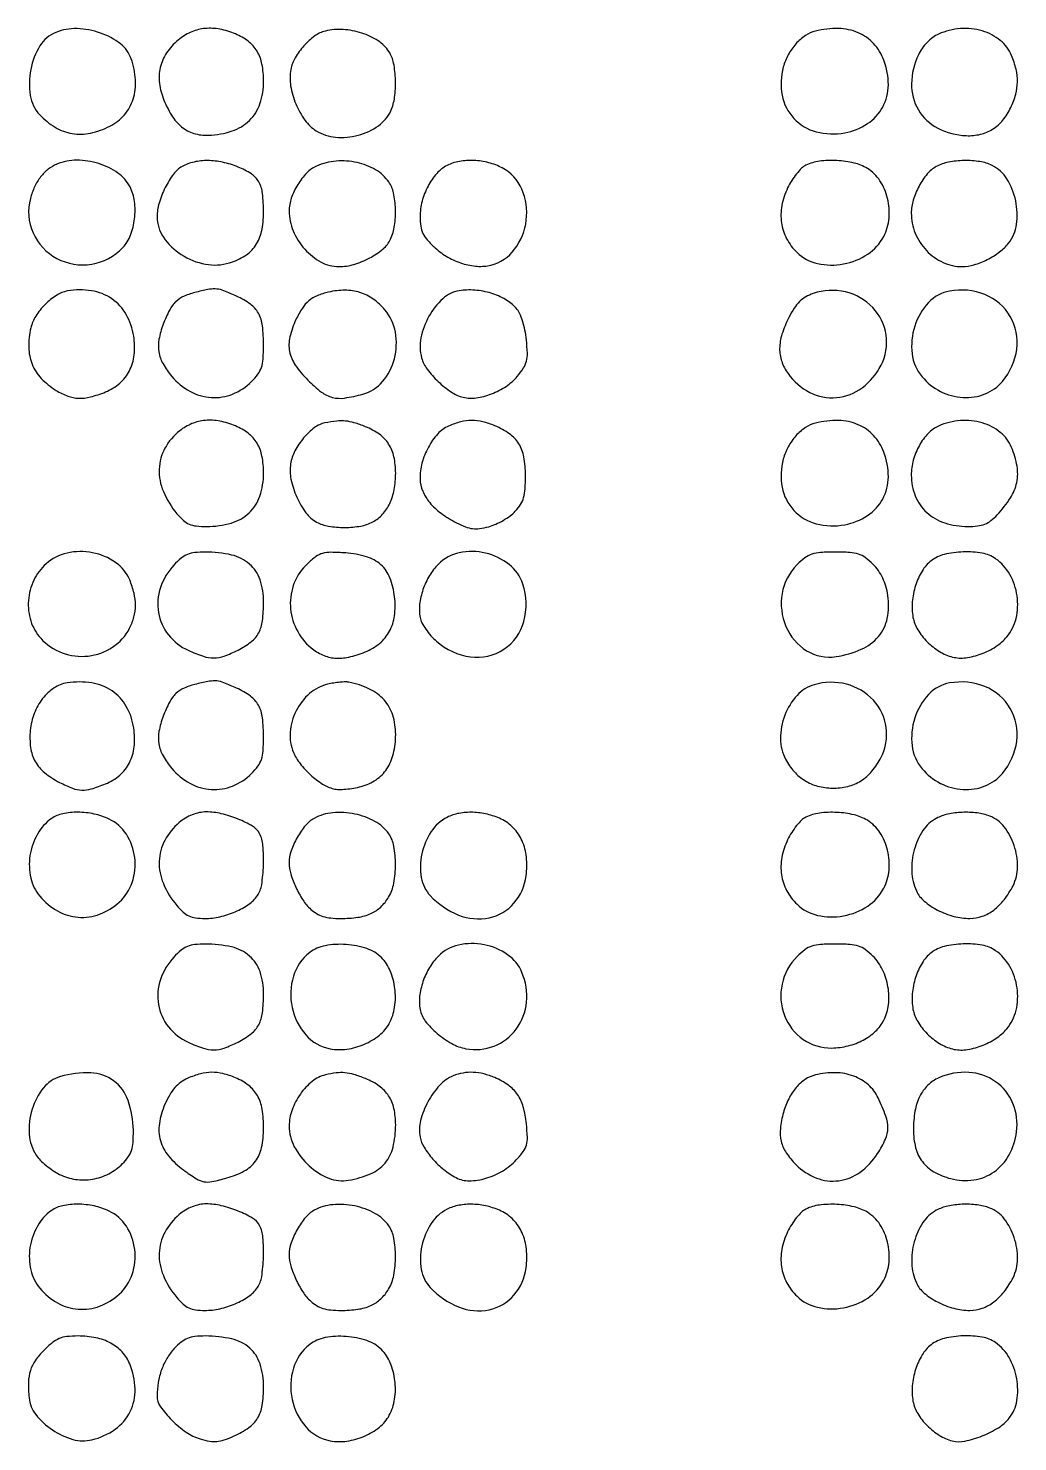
# Model space of a CAD drawing. Extents: x 21 to 1898, y 209 to 908.
# Drawn here: x 266.8 to 499, y 576.2 to 907.9 of the extents above; entities that cross this region are included whole.
import ezdxf

# ---------------------------------------------------------------- set-up
doc = ezdxf.new("R2010")
doc.units = 0

msp = doc.modelspace()

# ---------------------------------------------------------------- linework, layer by layer
for points in [[(273.25632, 906.971176, 0.160258), (269.526745, 903.829296, 0.09002), (267.344099, 898.257328, 0.088651), (267.241246, 892.189995, 0.147945), (269.461691, 887.635837, 0.071368), (273.088665, 884.697485, 0.09467), (277.070132, 883.245847, 0.092722), (281.370226, 883.349374, 0.065784), (285.92947, 884.964018, 0.097144), (289.322023, 887.62661, 0.101958), (291.386908, 891.331365, 0.093037), (291.928986, 895.837467, 0.067505), (290.919726, 900.800431, 0.145732), (288.399743, 904.294277, 0.080277), (283.727654, 906.824292, 0.076215), (278.217689, 907.849509, 0.103894)], [(302.322309, 905.473023, 0.068309), (299.492483, 902.536269, 0.089456), (297.867778, 899.190098, 0.089983), (297.519788, 895.502745, 0.069969), (298.420585, 891.568774, 0.044848), (300.394794, 887.527803, 0.084604), (302.761262, 884.790601, 0.099419), (305.615152, 883.265002, 0.083165), (309.028064, 882.829968, 0.069534), (314.612169, 883.834617, 0.114692), (318.692464, 886.309613, 0.119782), (321.150478, 890.241169, 0.080251), (322, 895.5, 0.047), (321.622484, 899.507276, 0.087285), (320.469615, 902.551752, 0.09517), (318.430465, 904.849291, 0.064932), (315.401426, 906.605633, 0.050682), (311.748419, 907.713673, 0.070016), (308.331659, 907.896377, 0.075153), (305.183793, 907.138027, 0.070392)], [(336.5, 907.286761, 0.099032), (334.013614, 906.135753, 0.051762), (331.470675, 903.83979, 0.051285), (329.414462, 901.02248, 0.085848), (328.393069, 898.281702, 0.087446), (328.35086, 894.443844, 0.057446), (329.567489, 890.184287, 0.05805), (331.694665, 886.37203, 0.097368), (334.365039, 883.87558, 0.119055), (338.89826, 882.370152, 0.086594), (344.210893, 882.844889, 0.088408), (348.950163, 885.065847, 0.132944), (351.845874, 888.561076, 0.075111), (352.74531, 891.717634, 0.039225), (352.947018, 895.811148, 0.039198), (352.519424, 899.772301, 0.098858), (351.440548, 902.450392, 0.104613), (348.8817, 904.993378, 0.065282), (345.049153, 906.813809, 0.062476), (340.671922, 907.647796, 0.075043)], [(451.5, 907.284169, 0.090365), (449.144517, 906.239065, 0.060913), (446.926808, 904.295913, 0.057393), (445.116009, 901.73219, 0.059384), (443.960308, 898.852596, 0.112112), (443.696496, 892.217923, 0.142813), (446.442565, 886.775004, 0.142106), (451.696624, 883.64334, 0.110605), (458.374102, 883.410404, 0.098558), (463.711171, 885.554027, 0.125016), (467.295271, 889.450632, 0.122786), (468.624289, 894.643435, 0.093021), (467.571516, 900.451911, 0.094621), (465.158214, 904.35745, 0.10707), (461.565761, 906.896714, 0.096433), (456.928881, 907.883566, 0.063782)], [(480.42096, 906.581015, 0.05734), (479.070147, 905.79819, 0.039337), (477.735275, 904.631155, 0.038271), (476.556463, 903.223767, 0.044448), (475.67096, 901.719028, 0.105604), (474.058952, 894.915234, 0.140178), (475.663636, 888.792749, 0.141656), (480.243282, 884.487843, 0.108723), (486.916968, 882.737834, 0.068167), (490.229084, 883.057669, 0.0829), (493.099185, 884.263731, 0.080693), (495.478638, 886.368721, 0.06068), (497.350521, 889.32624, 0.043922), (498.506025, 892.440618, 0.06317), (498.919807, 895.349071, 0.062092), (498.5966, 898.305897, 0.040742), (497.535989, 901.568108, 0.124503), (494.887725, 905.099052, 0.098978), (490.652083, 907.316245, 0.090485), (485.540576, 907.852073, 0.083855)], [(273.5, 876.054643, 0.070737), (271.443723, 874.850579, 0.060311), (269.676131, 873.061476, 0.055435), (268.264664, 870.749559, 0.044073), (267.263265, 868, 0.17153), (267.900093, 859.911352, 0.167558), (273.480696, 853.925223, 0.164053), (281.665001, 852.577522, 0.165128), (288.968769, 856.466756, 0.098384), (290.768234, 859.349415, 0.061065), (291.719355, 863.237142, 0.060377), (291.708584, 867.297942, 0.088729), (290.655425, 870.699441, 0.120224), (287.811922, 873.964152, 0.078253), (283.307195, 876.189062, 0.075687), (278.172591, 876.972892, 0.09753)], [(302.871212, 875.491535, 0.110962), (300.864704, 873.736107, 0.042096), (298.918203, 870.538926, 0.041961), (297.473499, 866.909884, 0.074303), (297.003738, 863.729764, 0.149989), (298.501812, 858.877177, 0.101526), (302.681629, 854.81403, 0.096359), (308.340106, 852.575185, 0.119497), (313.979264, 852.875641, 0.067748), (317.622717, 854.530692, 0.103648), (320.109242, 856.933284, 0.096624), (321.53093, 860.264688, 0.052725), (322, 864.7006, 0.027856), (321.750521, 869.17512, 0.100299), (320.879492, 871.881956, 0.120821), (319.124419, 873.759376, 0.049535), (316.008937, 875.379747, 0.040984), (312.381297, 876.496695, 0.052111), (308.902462, 876.890207, 0.057107), (305.695229, 876.550321, 0.069628)], [(334.42096, 875.581015, 0.099121), (332.118732, 873.977879, 0.054226), (330.011272, 871.243238, 0.053505), (328.503988, 868.052635, 0.083803), (328, 865.066752, 0.100028), (328.943861, 860.395975, 0.08279), (331.662008, 856.098654, 0.086273), (335.502053, 853.059593, 0.124986), (339.674697, 852, 0.071754), (343.200477, 852.5086, 0.050877), (346.905268, 854.023649, 0.05252), (350.040015, 856.144405, 0.111338), (351.802939, 858.466844, 0.071729), (352.729808, 861.63854, 0.04338), (352.942964, 865.553269, 0.04386), (352.491797, 869.295733, 0.101187), (351.369307, 871.883127, 0.107865), (348.280739, 874.731054, 0.078955), (343.923668, 876.433053, 0.075166), (339.037846, 876.749948, 0.081527)], [(365.054742, 875.733017, 0.095841), (362.64099, 873.861243, 0.058695), (360.592134, 870.884636, 0.056047), (359.199479, 867.332171, 0.065503), (358.727273, 863.743148, 0.034954), (358.887072, 861.460068, 0.077679), (359.392262, 859.796358, 0.070298), (360.417114, 858.266433, 0.024604), (362.282999, 856.379461, 0.055856), (365.269723, 854.200774, 0.055055), (368.678794, 852.724642, 0.05787), (372.150526, 852.082062, 0.078489), (375.321364, 852.365809, 0.17133), (380.91568, 856.073307, 0.132885), (383.657721, 862.900015, 0.132444), (382.587656, 870.195467, 0.169883), (378.015602, 875.147282, 0.058491), (374.8465, 876.383211, 0.052508), (371.358639, 876.910642, 0.054224), (367.959285, 876.695587, 0.074382)], [(449.269426, 875.788174, 0.082017), (448.271159, 875.085558, 0.028885), (447.091761, 873.783687, 0.02776), (445.937456, 872.176407, 0.029126), (444.988393, 870.476023, 0.066219), (443.618356, 866.322276, 0.082745), (443.532256, 862.26858, 0.086334), (444.752022, 858.539412, 0.079867), (447.183257, 855.326338, 0.136169), (452.012968, 852.731763, 0.101709), (458.084831, 852.612876, 0.100293), (463.782093, 854.908675, 0.12834), (467.551112, 859.09884, 0.096748), (468.790222, 863.338379, 0.08245), (468.449605, 867.991691, 0.084787), (466.649506, 872.170276, 0.112296), (463.688633, 875.04828, 0.079795), (460.588838, 876.316312, 0.044474), (456.539578, 876.887596, 0.044505), (452.459992, 876.73379, 0.080924)], [(479.881475, 875.496912, 0.095246), (477.75107, 873.746791, 0.049918), (475.82561, 870.892179, 0.049067), (474.456812, 867.614564, 0.074525), (474, 864.566752, 0.097506), (474.926703, 859.859901, 0.092954), (477.575419, 855.765228, 0.09517), (481.464918, 852.979778, 0.108349), (485.933248, 852, 0.073291), (488.717761, 852.410365, 0.043956), (491.827561, 853.654251, 0.04359), (494.714356, 855.445987, 0.065513), (496.8321, 857.513679, 0.133044), (498.700098, 861.907596, 0.086436), (498.505903, 867.454612, 0.087123), (496.455939, 872.568542, 0.138974), (493, 875.721347, 0.077527), (490.116905, 876.640552, 0.042776), (486.418161, 876.893917, 0.042777), (482.730523, 876.514199, 0.077576)], [(276, 846.275633, 0.098), (273.383478, 845.255374, 0.055122), (270.716391, 843.110469, 0.054414), (268.535301, 840.383537, 0.084176), (267.369095, 837.609458, 0.062015), (266.882044, 833.037685, 0.092035), (267.685229, 829.10155, 0.093648), (269.83211, 825.763849, 0.066322), (273.304334, 822.955997, 0.047689), (276.087543, 821.603842, 0.081263), (278.618404, 821.104578, 0.072399), (281.375394, 821.414506, 0.03104), (284.902718, 822.577752, 0.084089), (288.22904, 824.609795, 0.096858), (290.510252, 827.539982, 0.090522), (291.617972, 831.281491, 0.064122), (291.526757, 835.670138, 0.092261), (289.766181, 840.762737, 0.114164), (286.375594, 844.444909, 0.110994), (281.630654, 846.330053, 0.083571)], [(306.256163, 846.025198, 0.043274), (303.374583, 845.071628, 0.090819), (301.41741, 843.769081, 0.080737), (299.910973, 841.751339, 0.028854), (298.433332, 838.464603, 0.046095), (297.445754, 834.933138, 0.086706), (297.42337, 831.980489, 0.087037), (298.402984, 829.202645, 0.046742), (300.47946, 826.206779, 0.092802), (304.728386, 822.726926, 0.10954), (309.708568, 821.279018, 0.112179), (314.742019, 822.084594, 0.101162), (319.150463, 824.996617, 0.036534), (320.671184, 826.757431, 0.079061), (321.497501, 828.338706, 0.063696), (321.889769, 830.30899, 0.017328), (322, 833.488818, 0.029832), (321.722846, 838.129916, 0.095594), (320.782043, 841.067923, 0.111996), (318.913349, 843.183248, 0.049529), (315.669318, 845.063052, 0.011926), (312.682822, 846.33402, 0.069272), (311.024194, 846.740233, 0.070983), (309.334876, 846.672846, 0.012872)], [(337.256163, 846.014369, 0.039233), (334.543759, 845.150459, 0.078586), (332.623688, 843.990043, 0.074563), (331.093418, 842.250473, 0.032401), (329.592115, 839.552875, 0.052916), (328.163598, 835.479986, 0.106622), (328.098718, 832.093544, 0.102306), (329.44242, 828.890307, 0.04611), (332.368421, 825.368421, 0.032292), (335.579861, 822.547008, 0.101939), (338.142832, 821.299132, 0.100072), (341.017622, 821.153983, 0.030468), (345.302018, 822.066944, 0.150163), (349.905461, 825.010891, 0.112753), (352.69396, 830.377889, 0.10863), (352.931651, 836.595711, 0.131069), (350.45608, 841.869827, 0.064395), (347.726611, 844.375513, 0.077613), (344.609116, 845.916774, 0.0758), (341.109526, 846.456161, 0.057949)], [(367.87307, 846.313264, 0.146978), (364.06316, 844.466838, 0.07988), (360.811863, 840.347979, 0.077347), (358.928124, 835.257336, 0.118443), (359.095562, 830.576963, 0.092308), (360.403203, 827.908474, 0.042995), (362.970211, 825.014938, 0.042931), (366.02089, 822.581201, 0.085151), (368.840593, 821.329844, 0.098922), (371.88197, 821.175872, 0.055517), (375.473846, 822.121937, 0.053827), (378.920295, 823.898759, 0.072057), (381.543868, 826.234504, 0.030389), (383.01025, 828.209171, 0.083748), (383.700398, 829.79325, 0.069972), (383.897139, 831.677087, 0.016799), (383.679167, 834.819631, 0.024497), (383.330405, 837.099029, 0.027233), (382.768401, 839.252661, 0.029322), (382.071551, 841.058167, 0.076692), (381.311603, 842.217952, 0.079006), (378.753302, 844.286631, 0.056682), (375.374117, 845.751497, 0.054508), (371.600443, 846.465106, 0.05942)], [(451, 845.691713, 0.049712), (449.216691, 844.879198, 0.062602), (447.775497, 843.779261, 0.054445), (446.510407, 842.23095, 0.027313), (445.25, 840.03811, 0.039311), (443.653619, 836.137596, 0.074356), (443.108683, 832.791821, 0.086348), (443.59275, 829.777924, 0.071938), (445.078838, 826.889282, 0.120503), (450.186992, 822.479353, 0.141378), (456.448221, 821.265922, 0.138931), (462.474906, 823.572741, 0.114849), (466.922886, 828.848845, 0.155319), (468.090262, 835.921974, 0.15439), (464.959046, 842.388112, 0.147497), (458.536117, 846.070628, 0.139871)], [(483, 846.269481, 0.16127), (478.071766, 843.586199, 0.110826), (474.820045, 838.057581, 0.107873), (474.192396, 831.539763, 0.146176), (476.532726, 826.143477, 0.100547), (480.861978, 822.707483, 0.103686), (486.141501, 821.28143, 0.109412), (491.322664, 822.121687, 0.123766), (495.399928, 825.063441, 0.141912), (498.767153, 832.653177, 0.167733), (497.239377, 840.317855, 0.166961), (491.29906, 845.432052, 0.1406)], [(302.322309, 813.473023, 0.100304), (298.846875, 809.374583, 0.118092), (297.500941, 804.478832, 0.108657), (298.481784, 799.187016, 0.075083), (301.67483, 793.974596, 0.035513), (303.177771, 792.4262, 0.081581), (304.544382, 791.556985, 0.074795), (306.191662, 791.128666, 0.026274), (308.638554, 791, 0.070067), (314.382472, 791.808886, 0.118625), (318.5865, 794.193423, 0.124231), (321.122713, 798.137232, 0.081254), (322, 803.5, 0.047), (321.622484, 807.507276, 0.087285), (320.469615, 810.551752, 0.09517), (318.430465, 812.849291, 0.064932), (315.401426, 814.605633, 0.050682), (311.748419, 815.713673, 0.070016), (308.331659, 815.896377, 0.075153), (305.183793, 815.138027, 0.070392)], [(336.387752, 815.312318, 0.115501), (333.924536, 814.200088, 0.054735), (331.39319, 811.777369, 0.053379), (329.350171, 808.734654, 0.08112), (328.342072, 805.720514, 0.092939), (328.430579, 802.104279, 0.052472), (329.792665, 797.919381, 0.053011), (331.94956, 794.199308, 0.112481), (334.44905, 792.027268, 0.082672), (337.267776, 791.073021, 0.041354), (341.030424, 790.775922, 0.041331), (344.800574, 791.102777, 0.080751), (347.646257, 792.078274, 0.087055), (349.920443, 793.861827, 0.073443), (351.612745, 796.41447, 0.064498), (352.652565, 799.660668, 0.045325), (353, 803.485523, 0.052657), (352.589816, 807.369597, 0.091342), (351.352507, 810.357457, 0.094493), (349.167211, 812.641916, 0.059707), (345.920311, 814.415208, 0.020792), (343.262366, 815.352532, 0.05095), (341.231181, 815.755072, 0.051069), (339.163392, 815.738082, 0.020973)], [(365.42096, 814.581015, 0.106768), (362.874117, 812.749693, 0.060051), (360.667801, 809.624362, 0.057536), (359.170591, 805.873671, 0.072564), (358.723753, 802.167313, 0.093821), (359.337381, 799.316181, 0.0736), (360.982921, 796.608097, 0.061848), (363.645425, 794.106221, 0.039256), (367.273376, 791.870433, 0.025154), (369.403132, 790.91032, 0.063336), (371.050234, 790.495484, 0.066264), (372.70399, 790.515512, 0.029656), (374.838506, 790.956514, 0.039433), (376.468244, 791.536421, 0.026345), (378.231676, 792.43965, 0.026557), (379.858683, 793.503611, 0.04624), (381.06513, 794.571723, 0.046793), (382.3143, 796.180559, 0.072541), (383.032944, 797.781777, 0.054523), (383.381177, 799.833843, 0.016241), (383.466083, 803.015449, 0.041996), (383.075223, 807.359185, 0.095272), (381.906935, 810.428935, 0.101849), (379.742753, 812.721392, 0.052745), (376.282119, 814.638016, 0.03993), (373.426396, 815.586192, 0.061579), (370.845707, 815.891491, 0.061564), (368.267928, 815.55914, 0.03989)], [(451.5, 815.284169, 0.090365), (449.144517, 814.239065, 0.060913), (446.926808, 812.295913, 0.057393), (445.116009, 809.73219, 0.059384), (443.960308, 806.852596, 0.112112), (443.696496, 800.217923, 0.142813), (446.442565, 794.775004, 0.142106), (451.696624, 791.64334, 0.110605), (458.374102, 791.410404, 0.098558), (463.711171, 793.554027, 0.125016), (467.295271, 797.450632, 0.122786), (468.624289, 802.643435, 0.093021), (467.571516, 808.451911, 0.094621), (465.158214, 812.35745, 0.10707), (461.565761, 814.896714, 0.096433), (456.928881, 815.883566, 0.063782)], [(480.42096, 814.581015, 0.100842), (477.976666, 812.866553, 0.062598), (475.895942, 810.031201, 0.059428), (474.481032, 806.582544, 0.067758), (474, 803.049211, 0.095963), (474.94687, 798.1611, 0.11314), (477.633413, 794.300832, 0.106826), (481.87327, 791.847127, 0.078104), (487.263249, 791, 0.028469), (489.579273, 791.131977, 0.066108), (491.263295, 791.554574, 0.071833), (492.693042, 792.375684, 0.038889), (494.190722, 793.75, 0.045462), (497.25744, 797.703662, 0.090358), (498.754556, 801.359942, 0.095639), (498.822031, 805.168425, 0.055757), (497.535989, 809.568108, 0.124503), (494.887725, 813.099052, 0.098978), (490.652083, 815.316245, 0.090485), (485.540576, 815.852073, 0.083855)], [(270.962689, 782.25, 0.09872), (268.068464, 778.389736, 0.093786), (266.808362, 773.64359, 0.095191), (267.376282, 768.825168, 0.105458), (269.692253, 764.754534, 0.123198), (274.697751, 761.343125, 0.116772), (280.825044, 760.600745, 0.118209), (286.576949, 762.682415, 0.128443), (290.551112, 767.09884, 0.055377), (291.577582, 769.772169, 0.063468), (291.929938, 772.484172, 0.059333), (291.596295, 775.345159, 0.040311), (290.578778, 778.465701, 0.142585), (287.269667, 782.565837, 0.104862), (281.861151, 784.84957, 0.102316), (275.874701, 784.769668, 0.129056)], [(300.955308, 781.952157, 0.1074), (297.802927, 776.661815, 0.123072), (297.342466, 770.807327, 0.127027), (299.679815, 765.561001, 0.11875), (304.316317, 761.943379, 0.025301), (307.861848, 760.545316, 0.08272), (310.342394, 760.145154, 0.087005), (312.749479, 760.579929, 0.029878), (316.006402, 762.003266, 0.046347), (319.088893, 763.954653, 0.1064), (320.853332, 766.04185, 0.092894), (321.737889, 768.856086, 0.029829), (322, 773.245697, 0.079154), (321.160816, 778.513459, 0.136954), (318.717863, 782.176556, 0.122139), (314.497636, 784.306179, 0.056125), (308.33611, 785, 0.026998), (305.847677, 784.865535, 0.071031), (304.120642, 784.424936, 0.074752), (302.637278, 783.534069, 0.032354)], [(332.294985, 782.275557, 0.109769), (329.212389, 777.777205, 0.106667), (328.282865, 772.348503, 0.10491), (329.673644, 766.946999, 0.102918), (333.143477, 762.532726, 0.069908), (335.839695, 760.842644, 0.086161), (338.712092, 760.114003, 0.074817), (341.973564, 760.351932, 0.039629), (345.853576, 761.55809, 0.078658), (349.229351, 763.570645, 0.096596), (351.542956, 766.410665, 0.090436), (352.716848, 770.067398, 0.060697), (352.756472, 774.468218, 0.06418), (351.658659, 778.94604, 0.118201), (349.540355, 782.016469, 0.111774), (346.167348, 783.898518, 0.05358), (341.261859, 784.78744, 0.014487), (337.787143, 784.937764, 0.071972), (335.853797, 784.686118, 0.090061), (334.281043, 783.921017, 0.029748)], [(363.017351, 782.171197, 0.062374), (360.923187, 779.477416, 0.051799), (359.39982, 776.179502, 0.053109), (358.619238, 772.738903, 0.076615), (358.731211, 769.625747, 0.074529), (359.157145, 768.412652, 0.029908), (360.072991, 766.906214, 0.028778), (361.271118, 765.37382, 0.032296), (362.594912, 764.05081, 0.146228), (370.547384, 760.402343, 0.183644), (378.395834, 762.186307, 0.183249), (383.089002, 768.738347, 0.145696), (382.823831, 777.5, 0.145956), (379.630605, 782.073908, 0.110407), (374.091235, 784.760204, 0.110294), (367.930507, 784.833579, 0.145414)], [(447.19615, 782.042304, 0.154876), (443.693902, 775.283604, 0.143963), (444.592067, 767.520407, 0.154478), (449.443329, 761.849733, 0.180203), (456.354973, 760.448636, 0.064215), (462.258258, 762.177054, 0.114209), (466.299162, 765.188924, 0.125867), (468.365797, 769.440765, 0.087942), (468.508139, 774.79429, 0.033635), (468.033055, 776.95846, 0.040518), (467.29132, 778.903456, 0.042235), (466.277433, 780.634908, 0.042835), (464.99127, 782.162576, 0.037416), (463.211063, 783.694575, 0.081462), (461.61165, 784.513548, 0.062546), (459.576962, 784.895883, 0.015204), (456.153846, 785, 0.015278), (452.696443, 784.894328, 0.064541), (450.664523, 784.503525, 0.082275), (449.051011, 783.657157, 0.034545)], [(478.658927, 782.946352, 0.091281), (476.541503, 780.542934, 0.057651), (474.996056, 777.128107, 0.0557), (474.225651, 773.298653, 0.068278), (474.404617, 769.656742, 0.091771), (475.514166, 766.783079, 0.0582), (477.743226, 763.956608, 0.057178), (480.622711, 761.663483, 0.078255), (483.667665, 760.368563, 0.094635), (486.772772, 760.190768, 0.05587), (490.389369, 761.08784, 0.05456), (493.831088, 762.809237, 0.074765), (496.426304, 765.094787, 0.118058), (498.605122, 769.443389, 0.093407), (498.832827, 774.713867, 0.092448), (497.121118, 779.752778, 0.112457), (493.783205, 783.439296, 0.111429), (490.650727, 784.723511, 0.049969), (486.186272, 785.024301, 0.049943), (481.740017, 784.432225, 0.109011)], [(275.88603, 754.293485, 0.110104), (272.821934, 753.100808, 0.079941), (270.135534, 750.597844, 0.073238), (268.179626, 747.141628, 0.068348), (267.243794, 743.185411, 0.056839), (267.316167, 739.111177, 0.095282), (268.394117, 735.872543, 0.093729), (270.612306, 733.229431, 0.053534), (274.112917, 730.942394, 0.024943), (277.191542, 729.56066, 0.084755), (279.33871, 729.118949, 0.081663), (281.55361, 729.406678, 0.022119), (284.902718, 730.577752, 0.084089), (288.22904, 732.609795, 0.096858), (290.510252, 735.539982, 0.090522), (291.617972, 739.281491, 0.064122), (291.526757, 743.670138, 0.090745), (289.781795, 748.767125, 0.116351), (286.439602, 752.409112, 0.110883), (281.685544, 754.284683, 0.076847)], [(306.256163, 754.025198, 0.043274), (303.374583, 753.071628, 0.090819), (301.41741, 751.769081, 0.080737), (299.910973, 749.751339, 0.028854), (298.433332, 746.464603, 0.046095), (297.445754, 742.933138, 0.086706), (297.42337, 739.980489, 0.087037), (298.402984, 737.202645, 0.046742), (300.47946, 734.206779, 0.092802), (304.728386, 730.726926, 0.10954), (309.708568, 729.279018, 0.112179), (314.742019, 730.084594, 0.101162), (319.150463, 732.996617, 0.036534), (320.671184, 734.757431, 0.079061), (321.497501, 736.338706, 0.063696), (321.889769, 738.30899, 0.017328), (322, 741.488818, 0.029832), (321.722846, 746.129916, 0.095594), (320.782043, 749.067923, 0.111996), (318.913349, 751.183248, 0.049529), (315.669318, 753.063052, 0.011926), (312.682822, 754.33402, 0.069272), (311.024194, 754.740233, 0.070983), (309.334876, 754.672846, 0.012872)], [(337.018883, 753.96584, 0.122982), (332.790965, 751.803579, 0.097698), (329.642659, 747.734757, 0.096819), (328.256547, 742.740412, 0.118142), (329.01529, 737.963087, 0.069328), (330.552863, 735.345672, 0.041348), (333.025287, 732.703469, 0.041632), (335.847443, 730.545936, 0.081076), (338.442784, 729.425004, 0.061104), (339.607328, 729.280035, 0.0217), (341.286981, 729.34995, 0.021159), (343.14308, 729.587526, 0.023358), (344.911319, 729.976121, 0.083193), (348.393299, 731.568974, 0.09791), (350.941296, 734.14176, 0.089077), (352.477691, 737.699318, 0.05736), (352.996262, 742.173275, 0.076049), (352.303318, 746.72719, 0.107149), (350.282455, 750.287212, 0.100235), (346.850084, 752.849238, 0.05988), (342, 754.466156, 0.059592), (341.196557, 754.533102, 0.01605), (339.918047, 754.446017, 0.016018), (338.461661, 754.252441, 0.01596)], [(451.211912, 753.868933, 0.140154), (447.197661, 751.360062, 0.092258), (444.333855, 746.686073, 0.090252), (443.301896, 741.193037, 0.125575), (444.506335, 736.358377, 0.057891), (446.531889, 733.458106, 0.073568), (449.029441, 731.360334, 0.073811), (452.020457, 730.080231, 0.058762), (455.501043, 729.59098, 0.06617), (459.085459, 729.986449, 0.081187), (462.178545, 731.308982, 0.077941), (464.78177, 733.599743, 0.055518), (466.922886, 736.848845, 0.152841), (468.110285, 743.83269, 0.153821), (465.098755, 750.226698, 0.145076), (458.787053, 753.986398, 0.133074)], [(483, 754.269481, 0.16127), (478.071766, 751.586199, 0.110826), (474.820045, 746.057581, 0.107873), (474.192396, 739.539763, 0.146176), (476.532726, 734.143477, 0.100547), (480.861978, 730.707483, 0.103686), (486.141501, 729.28143, 0.109412), (491.322664, 730.121687, 0.123766), (495.399928, 733.063441, 0.141912), (498.767153, 740.653177, 0.167733), (497.239377, 748.317855, 0.166961), (491.29906, 753.432052, 0.1406)], [(272.216795, 722.439296, 0.112637), (268.903652, 718.777521, 0.090779), (267.179247, 713.744208, 0.09211), (267.361525, 708.493083, 0.12086), (269.479752, 704.206433, 0.090421), (273.653109, 700.755414, 0.109286), (278.509659, 699.290908, 0.109807), (283.512872, 700.014168, 0.091997), (288.105966, 702.803609, 0.130179), (291.174222, 707.459914, 0.111773), (291.768005, 713.31225, 0.113857), (289.78838, 718.765132, 0.139073), (285.721898, 722.327678, 0.057949), (282.230913, 723.512894, 0.05086), (278.401787, 723.935404, 0.053896), (274.850834, 723.581192, 0.10132)], [(302.206433, 721.520248, 0.095818), (298.804186, 717.31503, 0.115214), (297.500774, 712.410781, 0.107639), (298.475139, 707.17819, 0.07538), (301.615194, 702.045469, 0.033748), (303.106469, 700.498213, 0.075755), (304.462767, 699.599632, 0.075419), (306.029018, 699.143554, 0.033213), (308.187765, 699, 0.055446), (311.752847, 699.396557, 0.046916), (315.360307, 700.573322, 0.049107), (318.473441, 702.303333, 0.08884), (320.534606, 704.352869, 0.116828), (321.551832, 706.911469, 0.02799), (321.964884, 711.496534, 0.02857), (321.857193, 716.128471, 0.10312), (321.029173, 718.945489, 0.137207), (319.389479, 720.65653, 0.037256), (315.997548, 722.33494, 0.03787), (312.081683, 723.586351, 0.05847), (308.556489, 724, 0.049897), (306.924156, 723.836696, 0.043246), (305.27274, 723.351329, 0.041834), (303.676036, 722.568348, 0.040014)], [(333.881475, 722.496912, 0.094424), (331.824903, 720.813049, 0.045777), (329.88467, 718.006834, 0.045558), (328.465075, 714.848278, 0.083024), (328, 712.066752, 0.072246), (328.380668, 709.44599, 0.036676), (329.562632, 706.322915, 0.036428), (331.221779, 703.342391, 0.060073), (333.078361, 701.141622, 0.055475), (334.424075, 700.141378, 0.058555), (335.933194, 699.482999, 0.049007), (337.773302, 699.116761, 0.024637), (340.141508, 699, 0.034477), (344.15026, 699.276751, 0.070484), (347.174796, 700.141851, 0.084179), (349.490352, 701.683159, 0.070613), (351.334729, 703.989504, 0.088232), (352.558603, 707.265267, 0.044837), (352.963692, 711.659108, 0.04495), (352.586622, 715.956579, 0.10884), (351.369307, 718.883127, 0.115593), (348.138433, 721.77228, 0.074054), (343.392073, 723.513535, 0.072838), (338.255183, 723.813653, 0.103045)], [(365.054742, 722.733017, 0.131673), (361.328426, 719.39598, 0.092074), (359.147608, 714.164865, 0.094292), (359.018132, 708.615119, 0.147725), (361.113636, 704.36459, 0.109659), (367.75698, 699.809941, 0.147803), (374.97628, 699.16523, 0.166601), (380.746727, 702.581851, 0.144758), (383.614552, 709.029229, 0.057685), (383.683638, 713.41159, 0.079574), (382.680045, 717.210266, 0.088005), (380.649977, 720.224811, 0.090119), (377.721898, 722.327678, 0.051973), (374.510667, 723.460767, 0.050887), (371.111718, 723.917845, 0.053279), (367.851988, 723.674649, 0.072018)], [(449.269426, 722.788174, 0.082017), (448.271159, 722.085558, 0.028885), (447.091761, 720.783687, 0.02776), (445.937456, 719.176407, 0.029126), (444.988393, 717.476023, 0.066219), (443.618356, 713.322276, 0.082745), (443.532256, 709.26858, 0.086334), (444.752022, 705.539412, 0.079867), (447.183257, 702.326338, 0.136169), (452.012968, 699.731763, 0.101709), (458.084831, 699.612876, 0.100293), (463.782093, 701.908675, 0.12834), (467.551112, 706.09884, 0.096748), (468.790222, 710.338379, 0.08245), (468.449605, 714.991691, 0.084787), (466.649506, 719.170276, 0.112296), (463.688633, 722.04828, 0.079795), (460.588838, 723.316312, 0.044474), (456.539578, 723.887596, 0.044505), (452.459992, 723.73379, 0.080924)], [(479.881475, 722.496912, 0.1223), (476.744364, 719.625629, 0.079616), (474.69878, 715.133666, 0.076751), (474.110477, 710.050688, 0.097697), (475.197061, 705.466844, 0.112223), (477.007979, 703.089823, 0.055378), (480.189533, 700.979797, 0.052753), (484.010173, 699.499883, 0.066132), (487.773071, 699, 0.087246), (490.659445, 699.507512, 0.075659), (493.3607, 700.980173, 0.066203), (495.791802, 703.396618, 0.045435), (497.877814, 706.684259, 0.11759), (498.954561, 711.074884, 0.08217), (498.151401, 716.129313, 0.084457), (495.805473, 720.526727, 0.138091), (492.434441, 723.024926, 0.060383), (489.446552, 723.764673, 0.041053), (485.9425, 723.904986, 0.041574), (482.542173, 723.477243, 0.072516)], [(300.955308, 689.952157, 0.1074), (297.802927, 684.661815, 0.123072), (297.342466, 678.807327, 0.127027), (299.679815, 673.561001, 0.11875), (304.316317, 669.943379, 0.025301), (307.861848, 668.545316, 0.08272), (310.342394, 668.145154, 0.087005), (312.749479, 668.579929, 0.029878), (316.006402, 670.003266, 0.046347), (319.088893, 671.954653, 0.1064), (320.853332, 674.04185, 0.092894), (321.737889, 676.856086, 0.029829), (322, 681.245697, 0.079154), (321.160816, 686.513459, 0.136954), (318.717863, 690.176556, 0.122139), (314.497636, 692.306179, 0.056125), (308.33611, 693, 0.026998), (305.847677, 692.865535, 0.071031), (304.120642, 692.424936, 0.074752), (302.637278, 691.534069, 0.032354)], [(332.815858, 690.994419, 0.157589), (328.989701, 685.429991, 0.125322), (328.69361, 678.106861, 0.128234), (331.921348, 671.657236, 0.168124), (337.603418, 668.414621, 0.082185), (341.551913, 668.329938, 0.065778), (345.6532, 669.482356, 0.067671), (349.196547, 671.608411, 0.100646), (351.504732, 674.378929, 0.087082), (352.759354, 678.161428, 0.066596), (352.818519, 682.527647, 0.067803), (351.738904, 686.67189, 0.099111), (349.653856, 689.800689, 0.116137), (346.240122, 691.913255, 0.06312), (341.376734, 692.883167, 0.063257), (336.441525, 692.608637, 0.119035)], [(363.017351, 690.171197, 0.062374), (360.923187, 687.477416, 0.051799), (359.39982, 684.179502, 0.053109), (358.619238, 680.738903, 0.076615), (358.731211, 677.625747, 0.118581), (359.956642, 674.917694, 0.050812), (362.717079, 672.028073, 0.049877), (366.154006, 669.641001, 0.080657), (369.495284, 668.434907, 0.139639), (376.082772, 669.042922, 0.14285), (381.293572, 673.031404, 0.136142), (383.70148, 679.36898, 0.122674), (382.638923, 686.321752, 0.142782), (379.265748, 690.497954, 0.103871), (373.73687, 692.840239, 0.103786), (367.728917, 692.761486, 0.142314)], [(447.19615, 690.042304, 0.14433), (443.679689, 683.585796, 0.144553), (444.230863, 676.25855, 0.150809), (448.620144, 670.621201, 0.159316), (455.323914, 668.592209, 0.055006), (459.226552, 669.110282, 0.062442), (462.747903, 670.462334, 0.067192), (465.609421, 672.52908, 0.083659), (467.576865, 675.148641, 0.092597), (468.667682, 678.769889, 0.069726), (468.537224, 682.934791, 0.06884), (467.257579, 686.957213, 0.085188), (464.99127, 690.162576, 0.037416), (463.211063, 691.694575, 0.081462), (461.61165, 692.513548, 0.062546), (459.576962, 692.895883, 0.015204), (456.153846, 693, 0.015278), (452.696443, 692.894328, 0.064541), (450.664523, 692.503525, 0.082275), (449.051011, 691.657157, 0.034545)], [(478.658927, 690.946352, 0.091281), (476.541503, 688.542934, 0.057651), (474.996056, 685.128107, 0.0557), (474.225651, 681.298653, 0.068278), (474.404617, 677.656742, 0.091771), (475.514166, 674.783079, 0.0582), (477.743226, 671.956608, 0.057178), (480.622711, 669.663483, 0.078255), (483.667665, 668.368563, 0.094635), (486.772772, 668.190768, 0.05587), (490.389369, 669.08784, 0.05456), (493.831088, 670.809237, 0.074765), (496.426304, 673.094787, 0.118058), (498.605122, 677.443389, 0.093407), (498.832827, 682.713867, 0.092448), (497.121118, 687.752778, 0.112457), (493.783205, 691.439296, 0.111429), (490.650727, 692.723511, 0.049969), (486.186272, 693.024301, 0.049943), (481.740017, 692.432225, 0.109011)], [(274.326071, 661.900932, 0.154438), (270.336043, 659.239752, 0.094904), (267.670161, 654.204165, 0.091424), (266.992925, 648.357257, 0.128961), (268.652755, 643.407211, 0.052535), (269.55633, 642.301227, 0.024005), (270.94403, 641.052319, 0.023457), (272.545783, 639.864966, 0.029821), (274.131953, 638.932683, 0.082848), (277.852493, 637.755536, 0.077681), (281.840982, 637.811148, 0.076733), (285.664812, 639.087487, 0.077768), (288.906034, 641.453427, 0.041965), (290.241938, 643.03579, 0.076391), (290.998466, 644.544581, 0.061847), (291.356886, 646.420852, 0.0196), (291.431165, 649.274666, 0.080589), (290.197981, 656.29012, 0.151156), (286.814408, 660.883565, 0.150723), (281.420047, 662.77165, 0.07998)], [(304.207154, 661.491117, 0.05376), (302.56824, 660.55867, 0.056509), (301.19596, 659.311722, 0.048874), (299.98941, 657.631074, 0.027132), (298.843889, 655.379989, 0.067112), (297.534131, 650.866829, 0.106366), (297.78865, 646.864515, 0.1045), (299.675782, 643.272067, 0.063072), (303.198907, 639.970872, 0.015597), (306.243948, 637.906724, 0.095691), (308.001554, 637.217467, 0.097336), (309.876292, 637.238342, 0.016412), (313.377725, 638.087847, 0.056253), (317.448504, 639.729018, 0.10989), (320.078202, 642.010047, 0.107499), (321.527514, 645.227729, 0.052305), (322, 649.732039, 0.038952), (321.649263, 654.227405, 0.088104), (320.542282, 657.443676, 0.10197), (318.521528, 659.792432, 0.06542), (315.401426, 661.605633, 0.038603), (312.441042, 662.582114, 0.063002), (309.8184, 662.886668, 0.062547), (307.189152, 662.529119, 0.037458)], [(336.5, 662.280761, 0.110589), (333.406981, 660.75123, 0.068716), (330.623324, 657.787338, 0.066682), (328.667767, 654.064455, 0.088187), (328.003738, 650.29966, 0.121631), (329.212087, 645.433787, 0.086559), (332.663003, 640.970468, 0.089021), (337.31483, 638.03864, 0.141288), (341.965445, 637.552869, 0.056953), (347.120193, 639.093502, 0.116497), (350.495018, 641.586107, 0.117596), (352.378839, 645.307801, 0.058681), (353, 650.582236, 0.053828), (352.586744, 654.409807, 0.091189), (351.344115, 657.373837, 0.093673), (349.156722, 659.649354, 0.059502), (345.920311, 661.415208, 0.021616), (343.200367, 662.369358, 0.050677), (341.088544, 662.781841, 0.05436), (339.028543, 662.746842, 0.028348)], [(366.5, 662.054643, 0.110532), (363.325409, 659.842185, 0.061354), (360.572183, 655.980835, 0.061357), (358.838427, 651.56716, 0.110602), (358.716879, 647.700719, 0.0916), (359.65605, 645.290573, 0.042841), (361.663443, 642.593823, 0.0409), (364.296989, 640.073053, 0.048254), (367.171464, 638.167796, 0.126321), (370.256873, 637.420625, 0.068106), (374.149446, 638.00783, 0.063078), (378.080862, 639.724569, 0.07055), (381.296251, 642.317138, 0.027809), (382.945948, 644.292683, 0.092127), (383.689468, 645.807001, 0.077784), (383.903846, 647.624255, 0.016255), (383.677757, 650.833288, 0.041848), (382.929094, 654.801074, 0.082711), (381.581574, 657.699497, 0.08865), (379.439498, 659.877544, 0.054177), (376.282119, 661.638016, 0.038554), (373.665659, 662.514738, 0.050965), (371.179718, 662.876243, 0.054246), (368.800022, 662.719384, 0.053623)], [(451.5, 662.284169, 0.090161), (449.122371, 661.230387, 0.067153), (446.981552, 659.310163, 0.060153), (445.226974, 656.663387, 0.048098), (443.991525, 653.469732, 0.042831), (443.279459, 649.714262, 0.084661), (443.482441, 646.695766, 0.088078), (444.662862, 643.992924, 0.049523), (446.939564, 641.214282, 0.103293), (451.724842, 638.082253, 0.127823), (456.996052, 637.449771, 0.124151), (462.022182, 639.468287, 0.094207), (466.103635, 643.814354, 0.035648), (467.936115, 647.20985, 0.103459), (468.508765, 649.801865, 0.090304), (468.030172, 652.608972, 0.023196), (466.250564, 656.873027, 0.102382), (463.925825, 659.957804, 0.092596), (460.48852, 662.000817, 0.083327), (456.21896, 662.801283, 0.064192)], [(480.5, 661.613833, 0.090276), (477.883551, 659.857491, 0.085705), (475.997424, 657.262771, 0.072107), (474.870626, 653.788269, 0.042435), (474.5, 649.429176, 0.062273), (475.030547, 645.185879, 0.100788), (476.605999, 641.92169, 0.101303), (479.325628, 639.544498, 0.063425), (483.249959, 637.932693, 0.102846), (488.651552, 637.618713, 0.118116), (493.4363, 639.5412, 0.114212), (496.942941, 643.489983, 0.091603), (498.71443, 648.907582, 0.130556), (497.863973, 655.604773, 0.144936), (493.805203, 660.687813, 0.139224), (487.488348, 662.868718, 0.117255)], [(272.216795, 630.439296, 0.112637), (268.903652, 626.777521, 0.090779), (267.179247, 621.744208, 0.09211), (267.361525, 616.493083, 0.12086), (269.479752, 612.206433, 0.090421), (273.653109, 608.755414, 0.109286), (278.509659, 607.290908, 0.109807), (283.512872, 608.014168, 0.091997), (288.105966, 610.803609, 0.130179), (291.174222, 615.459914, 0.111773), (291.768005, 621.31225, 0.113857), (289.78838, 626.765132, 0.139073), (285.721898, 630.327678, 0.057949), (282.230913, 631.512894, 0.05086), (278.401787, 631.935404, 0.053896), (274.850834, 631.581192, 0.10132)], [(302.206433, 629.520248, 0.095818), (298.804186, 625.31503, 0.115214), (297.500774, 620.410781, 0.107639), (298.475139, 615.17819, 0.07538), (301.615194, 610.045469, 0.033748), (303.106469, 608.498213, 0.075755), (304.462767, 607.599632, 0.075419), (306.029018, 607.143554, 0.033213), (308.187765, 607, 0.055446), (311.752847, 607.396557, 0.046916), (315.360307, 608.573322, 0.049107), (318.473441, 610.303333, 0.08884), (320.534606, 612.352869, 0.116828), (321.551832, 614.911469, 0.02799), (321.964884, 619.496534, 0.02857), (321.857193, 624.128471, 0.10312), (321.029173, 626.945489, 0.137207), (319.389479, 628.65653, 0.037256), (315.997548, 630.33494, 0.03787), (312.081683, 631.586351, 0.05847), (308.556489, 632, 0.049897), (306.924156, 631.836696, 0.043246), (305.27274, 631.351329, 0.041834), (303.676036, 630.568348, 0.040014)], [(333.881475, 630.496912, 0.094424), (331.824903, 628.813049, 0.045777), (329.88467, 626.006834, 0.045558), (328.465075, 622.848278, 0.083024), (328, 620.066752, 0.072246), (328.380668, 617.44599, 0.036676), (329.562632, 614.322915, 0.036428), (331.221779, 611.342391, 0.060073), (333.078361, 609.141622, 0.055475), (334.424075, 608.141378, 0.058555), (335.933194, 607.482999, 0.049007), (337.773302, 607.116761, 0.024637), (340.141508, 607, 0.034477), (344.15026, 607.276751, 0.070484), (347.174796, 608.141851, 0.084179), (349.490352, 609.683159, 0.070613), (351.334729, 611.989504, 0.088232), (352.558603, 615.265267, 0.044837), (352.963692, 619.659108, 0.04495), (352.586622, 623.956579, 0.10884), (351.369307, 626.883127, 0.115593), (348.138433, 629.77228, 0.074054), (343.392073, 631.513535, 0.072838), (338.255183, 631.813653, 0.103045)], [(365.054742, 630.733017, 0.131673), (361.328426, 627.39598, 0.092074), (359.147608, 622.164865, 0.094292), (359.018132, 616.615119, 0.147725), (361.113636, 612.36459, 0.109659), (367.75698, 607.809941, 0.147803), (374.97628, 607.16523, 0.166601), (380.746727, 610.581851, 0.144758), (383.614552, 617.029229, 0.057685), (383.683638, 621.41159, 0.079574), (382.680045, 625.210266, 0.088005), (380.649977, 628.224811, 0.090119), (377.721898, 630.327678, 0.051973), (374.510667, 631.460767, 0.050887), (371.111718, 631.917845, 0.053279), (367.851988, 631.674649, 0.072018)], [(449.269426, 630.788174, 0.082017), (448.271159, 630.085558, 0.028885), (447.091761, 628.783687, 0.02776), (445.937456, 627.176407, 0.029126), (444.988393, 625.476023, 0.066219), (443.618356, 621.322276, 0.082745), (443.532256, 617.26858, 0.086334), (444.752022, 613.539412, 0.079867), (447.183257, 610.326338, 0.136169), (452.012968, 607.731763, 0.101709), (458.084831, 607.612876, 0.100293), (463.782093, 609.908675, 0.12834), (467.551112, 614.09884, 0.096748), (468.790222, 618.338379, 0.08245), (468.449605, 622.991691, 0.084787), (466.649506, 627.170276, 0.112296), (463.688633, 630.04828, 0.079795), (460.588838, 631.316312, 0.044474), (456.539578, 631.887596, 0.044505), (452.459992, 631.73379, 0.080924)], [(479.881475, 630.496912, 0.1223), (476.744364, 627.625629, 0.079616), (474.69878, 623.133666, 0.076751), (474.110477, 618.050688, 0.097697), (475.197061, 613.466844, 0.112223), (477.007979, 611.089823, 0.055378), (480.189533, 608.979797, 0.052753), (484.010173, 607.499883, 0.066132), (487.773071, 607, 0.087246), (490.659445, 607.507512, 0.075659), (493.3607, 608.980173, 0.066203), (495.791802, 611.396618, 0.045435), (497.877814, 614.684259, 0.11759), (498.954561, 619.074884, 0.08217), (498.151401, 624.129313, 0.084457), (495.805473, 628.526727, 0.138091), (492.434441, 631.024926, 0.060383), (489.446552, 631.764673, 0.041053), (485.9425, 631.904986, 0.041574), (482.542173, 631.477243, 0.072516)], [(270.4, 597.6, 0.044087), (268.395838, 595.207404, 0.077447), (267.265072, 592.893651, 0.069774), (266.825232, 590.179722, 0.029861), (266.966447, 586.5, 0.143423), (268.558873, 582.547148, 0.0784), (272.426793, 578.96939, 0.077419), (277.269365, 576.716539, 0.131357), (281.709987, 576.629093, 0.094006), (287.145745, 579.115393, 0.123858), (290.676952, 583.241311, 0.123074), (291.848666, 588.568356, 0.092102), (290.578778, 594.465701, 0.087425), (288.791599, 597.252812, 0.083205), (286.131811, 599.317839, 0.073608), (282.648917, 600.578145, 0.050104), (278.44966, 601, 0.027529), (275.836551, 600.85602, 0.072517), (274.026269, 600.384382, 0.070993), (272.40393, 599.408824, 0.025569)], [(301.03335, 598.035701, 0.053611), (299.321159, 595.756296, 0.04737), (298.048665, 593.070466, 0.045482), (297.263976, 590.083291, 0.041519), (297, 586.909796, 0.154133), (297.790166, 584.407437, 0.043833), (300.447006, 581.248829, 0.044206), (303.830616, 578.424768, 0.079178), (307.0842, 576.856627, 0.027258), (309.324667, 576.316429, 0.066633), (311.015955, 576.233451, 0.06284), (312.727976, 576.597571, 0.022142), (315.06406, 577.528887, 0.046858), (318.537791, 579.505293, 0.104717), (320.601404, 581.715137, 0.098123), (321.669185, 584.668731, 0.037838), (322, 589.033945, 0.075944), (321.174259, 594.439118, 0.137953), (318.752824, 598.156309, 0.124503), (314.543585, 600.302509, 0.056005), (308.33611, 601, 0.026789), (305.863678, 600.867439, 0.069729), (304.139446, 600.433847, 0.074563), (302.668538, 599.563212, 0.034049)], [(332.815858, 598.994419, 0.157589), (328.989701, 593.429991, 0.125322), (328.69361, 586.106861, 0.128234), (331.921348, 579.657236, 0.168124), (337.603418, 576.414621, 0.082185), (341.551913, 576.329938, 0.065778), (345.6532, 577.482356, 0.067671), (349.196547, 579.608411, 0.100646), (351.504732, 582.378929, 0.087082), (352.759354, 586.161428, 0.066596), (352.818519, 590.527647, 0.067803), (351.738904, 594.67189, 0.099111), (349.653856, 597.800689, 0.116137), (346.240122, 599.913255, 0.06312), (341.376734, 600.883167, 0.063257), (336.441525, 600.608637, 0.119035)], [(478.658927, 598.946352, 0.091281), (476.541503, 596.542934, 0.057651), (474.996056, 593.128107, 0.0557), (474.225651, 589.298653, 0.068278), (474.404617, 585.656742, 0.091697), (475.510467, 582.791407, 0.057793), (477.734573, 579.964798, 0.056868), (480.601154, 577.670047, 0.079049), (483.620445, 576.380414, 0.114302), (486.596627, 576.325976, 0.042587), (490.62405, 577.547351, 0.042688), (494.482742, 579.482726, 0.088747), (496.989248, 581.71346, 0.12731), (498.788263, 585.816007, 0.084937), (498.739445, 590.972974, 0.083126), (496.960562, 595.925993, 0.112751), (493.783205, 599.439296, 0.111429), (490.650727, 600.723511, 0.049969), (486.186272, 601.024301, 0.049943), (481.740017, 600.432225, 0.109011)]]:
    msp.add_lwpolyline(points, format="xyb", close=True)

doc.saveas('drawing.dxf')
